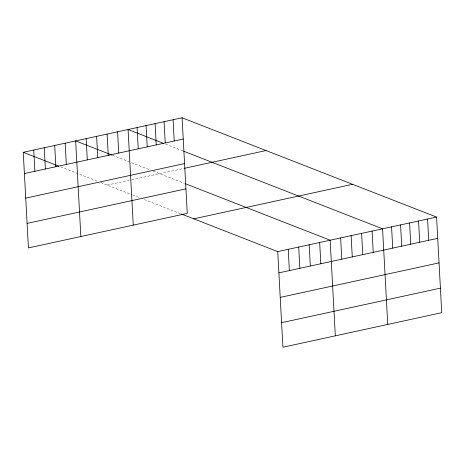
<?xml version="1.0" encoding="UTF-8"?>
<svg xmlns="http://www.w3.org/2000/svg" width="465" height="465" viewBox="0 0 465 465"><rect width="100%" height="100%" fill="white"/><g stroke="black" fill="none" stroke-linecap="round" stroke-linejoin="round"><path stroke-width="0.35" stroke-dasharray="2.33 1.74" d="M107.229 185.076L130.991 179.909M131.694 179.757L183.408 168.516M165.552 144.138L182.989 150.945M112.489 155.281L149.957 169.899M153.188 171.161L184.367 183.326M60.717 166.923L97.54 181.292M100.771 182.553L131.955 194.719M132.572 194.963L139.366 197.613M144.313 199.543L180.78 213.772"/><path stroke-width="0.7" d="M182.082 117.779L187.261 213.394L28.429 247.921L23.25 152.305L182.082 117.779L436.571 217.079L441.75 312.695L282.918 347.221L277.739 251.606L181.397 214.01M24.401 173.567L183.233 139.041M25.732 198.102L184.564 163.575M184.105 168.365L266.067 150.55M27.098 223.386L185.936 188.86M193.754 218.835L352.592 184.309M277.739 251.606L436.571 217.079M278.89 272.862L437.722 238.336M280.221 297.402L439.053 262.876M281.587 322.681L440.419 288.155M163.61 143.383L128.078 129.52L133.257 225.136M183.634 151.195L382.567 228.815L387.746 324.43M111.844 155.031L75.667 140.912L80.846 236.528M185.605 183.809L330.15 240.213L335.329 335.823M23.25 152.305L58.782 166.168M427.573 219.032L428.724 240.295M418.57 220.991L419.721 242.248M409.572 222.95L410.723 244.206M400.568 224.903L401.719 246.165M391.571 226.862L392.722 248.118M372.087 231.093L373.238 252.356M361.601 233.372L362.752 254.634M351.122 235.65L352.272 256.913M340.636 237.929L341.787 259.191M319.67 242.492L320.821 263.748M309.184 244.77L310.335 266.026M298.704 247.049L299.855 268.305M288.219 249.327L289.37 270.584M173.085 119.738L174.236 140.994M164.081 121.696L165.232 142.953M155.083 123.649L156.234 144.911M146.08 125.608L147.231 146.864M137.082 127.561L138.233 148.823M117.599 131.798L118.749 153.055M107.113 134.077L108.264 155.333M96.633 136.355L97.784 157.612M86.147 138.634L87.298 159.89M65.181 143.191L66.332 164.447M54.701 145.469L55.852 166.732M44.216 147.748L45.367 169.01M33.736 150.026L34.887 171.289"/></g></svg>
